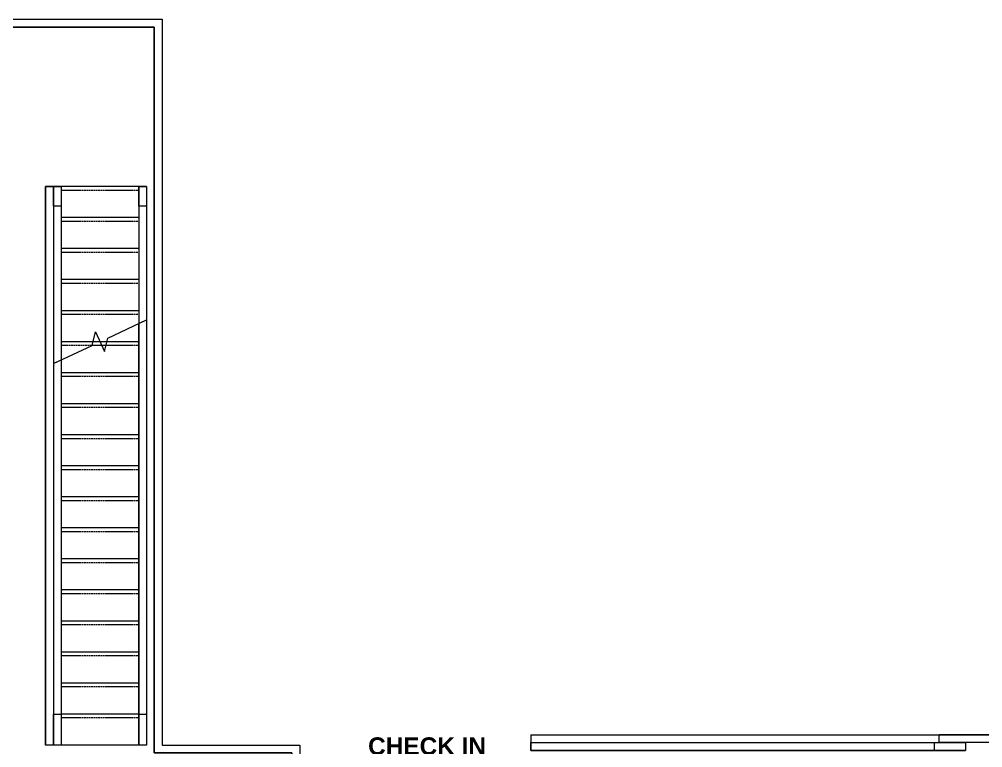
# Model space of a CAD drawing. Header units: inches. Extents: x -1287 to 1590, y -3558 to 989.
# Drawn here: x -545.4 to -297.1, y 602 to 789.8 of the extents above; entities that cross this region are included whole.
import ezdxf

# ---------------------------------------------------------------- set-up
doc = ezdxf.new("R2010")
doc.units = ezdxf.units.IN
doc.header["$MEASUREMENT"] = 0
doc.linetypes.add('Overhead 1_16_', pattern=[0.101562, 0.0625, -0.039062])
for name, color, linetype, lineweight in [('A-AREA-IDEN', 2, 'Continuous', 9), ('A-FLOR', 192, 'Continuous', 18), ('A-FLOR-HRAL', 11, 'Continuous', 18), ('S-STRS', 31, 'Continuous', 18), ('S-STRS-MBND', 31, 'Continuous', 18)]:
    doc.layers.add(name, color=color, linetype=linetype, lineweight=lineweight)
doc.styles.add('Swis721 Lt BT_B', font='', dxfattribs={"height": 4.5})
doc.styles.get('Swis721 Lt BT_B').set_extended_font_data('Swis721 Lt BT', bold=True)

# ---------------------------------------------------------------- blocks, each defined once
blk = doc.blocks.new('Top Rail Type - Top Rail_Internal_-5071311-1st Floor Construction')
at = {"layer": 'A-FLOR-HRAL', "lineweight": 9}
for p, q in [((-413.53, 601.34), (-413.53, 603.34)), ((-413.53, 603.34), (-309.53, 603.34)), ((-309.53, 601.34), (-309.53, 603.34)), ((-309.53, 603.34), (-301.53, 603.34)), ((-301.53, 603.34), (-301.53, 601.34)), ((-309.53, 601.34), (-413.53, 601.34)), ((-301.53, 601.34), (-309.53, 601.34))]:
    blk.add_line(p, q, dxfattribs=at)
blk = doc.blocks.new('Top Rail Type - Top Rail_Internal_-V5-1st Floor Construction')
at = {"layer": 'A-FLOR-HRAL', "lineweight": 9}
for p, q in [((-413.53, 603.34), (-413.53, 601.34)), ((-413.53, 603.34), (-309.53, 603.34)), ((-309.53, 603.34), (-301.53, 603.34)), ((-301.53, 603.34), (-301.53, 601.34)), ((-413.53, 601.34), (-309.53, 601.34)), ((-309.53, 601.34), (-301.53, 601.34))]:
    blk.add_line(p, q, dxfattribs=at)
blk = doc.blocks.new('Top Rail Type - Top Rail_Internal_-5208615-1st Floor Construction')
at = {"layer": 'A-FLOR-HRAL', "lineweight": 9}
for p, q in [((-308.31, 603.34), (-308.31, 605.34)), ((-308.31, 605.34), (-261, 605.34)), ((-261, 603.34), (-308.31, 603.34)), ((-261, 605.34), (-261, 603.34))]:
    blk.add_line(p, q, dxfattribs=at)
blk = doc.blocks.new('Top Rail Type - Top Rail_Internal_-V8-1st Floor Construction')
at = {"layer": 'A-FLOR-HRAL', "lineweight": 9}
for p, q in [((-308.31, 603.34), (-308.31, 605.34)), ((-261, 605.34), (-308.31, 605.34)), ((-261, 603.34), (-308.31, 603.34)), ((-261, 603.34), (-261, 605.34))]:
    blk.add_line(p, q, dxfattribs=at)
blk = doc.blocks.new('Top Rail Type - Top Rail_Internal_-7032804-1st Floor Construction')
at = {"layer": 'A-FLOR-HRAL', "lineweight": 9}
for p, q in [((-536.57, 746.68), (-534.57, 746.68)), ((-536.57, 741.59), (-536.57, 746.68)), ((-534.57, 746.68), (-534.57, 741.59)), ((-534.57, 741.59), (-536.57, 741.59))]:
    blk.add_line(p, q, dxfattribs=at)
blk = doc.blocks.new('Top Rail Type - Top Rail_Internal_-V30-1st Floor Construction')
at = {"layer": 'A-FLOR-HRAL', "lineweight": 9}
for p, q in [((-534.57, 746.68), (-536.57, 746.68)), ((-536.57, 746.68), (-536.57, 701.09)), ((-534.57, 746.68), (-534.57, 702.02)), ((-536.57, 701.09), (-534.57, 702.02))]:
    blk.add_line(p, q, dxfattribs=at)
blk = doc.blocks.new('Top Rail Type - Top Rail_Internal_-7032816-1st Floor Construction')
at = {"layer": 'A-FLOR-HRAL', "lineweight": 9}
for p, q in [((-514.57, 746.68), (-512.57, 746.68)), ((-514.57, 741.59), (-514.57, 746.68)), ((-512.57, 746.68), (-512.57, 741.59)), ((-512.57, 741.59), (-514.57, 741.59))]:
    blk.add_line(p, q, dxfattribs=at)
blk = doc.blocks.new('Top Rail Type - Top Rail_Internal_-V31-1st Floor Construction')
at = {"layer": 'A-FLOR-HRAL', "lineweight": 9}
for p, q in [((-512.57, 746.68), (-514.57, 746.68)), ((-514.57, 746.68), (-514.57, 711.35)), ((-512.57, 746.68), (-512.57, 712.28)), ((-514.57, 711.35), (-512.57, 712.28))]:
    blk.add_line(p, q, dxfattribs=at)
blk = doc.blocks.new('Top Rail Type - Top Rail_Internal_-7032848-1st Floor Construction')
at = {"layer": 'A-FLOR-HRAL', "lineweight": 9}
for p, q in [((-534.57, 702.02), (-534.57, 610.68)), ((-536.57, 610.68), (-534.57, 610.68)), ((-536.57, 602.68), (-536.57, 610.68)), ((-534.57, 610.68), (-534.57, 602.68)), ((-534.57, 602.68), (-536.57, 602.68))]:
    blk.add_line(p, q, dxfattribs=at)
blk = doc.blocks.new('Top Rail Type - Top Rail_Internal_-V32-1st Floor Construction')
at = {"layer": 'A-FLOR-HRAL', "lineweight": 9}
for p, q in [((-534.57, 702.02), (-534.57, 610.68)), ((-536.57, 610.68), (-536.57, 602.68)), ((-534.57, 610.68), (-534.57, 602.68)), ((-534.57, 602.68), (-536.57, 602.68))]:
    blk.add_line(p, q, dxfattribs=at)
blk = doc.blocks.new('Top Rail Type - Top Rail_Internal_-7032860-1st Floor Construction')
at = {"layer": 'A-FLOR-HRAL', "lineweight": 9}
for p, q in [((-514.57, 610.68), (-514.57, 711.35)), ((-512.57, 649.96), (-512.57, 610.68)), ((-514.57, 610.68), (-512.57, 610.68)), ((-514.57, 602.68), (-514.57, 610.68)), ((-512.57, 610.68), (-512.57, 602.68)), ((-512.57, 602.68), (-514.57, 602.68))]:
    blk.add_line(p, q, dxfattribs=at)
blk = doc.blocks.new('Top Rail Type - Top Rail_Internal_-V33-1st Floor Construction')
at = {"layer": 'A-FLOR-HRAL', "lineweight": 9}
for p, q in [((-514.57, 711.35), (-514.57, 610.68)), ((-512.57, 649.96), (-512.57, 610.68)), ((-514.57, 610.68), (-514.57, 602.68)), ((-512.57, 610.68), (-512.57, 602.68)), ((-512.57, 602.68), (-514.57, 602.68))]:
    blk.add_line(p, q, dxfattribs=at)
blk = doc.blocks.new('Top Rail Type - Top Rail_Internal_-7033225-1st Floor Construction')
at = {"layer": 'A-FLOR-HRAL', "lineweight": 9}
for p, q in [((-568.57, 789.81), (-508.57, 789.81)), ((-508.57, 789.81), (-508.57, 602.68)), ((-510.57, 787.81), (-575.57, 787.81)), ((-510.57, 600.68), (-510.57, 787.81)), ((-508.57, 602.68), (-473.09, 602.68)), ((-473.09, 602.68), (-473.09, 563.68)), ((-475.09, 600.68), (-510.57, 600.68)), ((-475.09, 563.68), (-475.09, 600.68)), ((-473.09, 563.68), (-475.09, 563.68))]:
    blk.add_line(p, q, dxfattribs=at)
blk = doc.blocks.new('Top Rail Type - Top Rail_Internal_-V34-1st Floor Construction')
at = {"layer": 'A-FLOR-HRAL', "lineweight": 9}
for p, q in [((-568.57, 789.81), (-508.57, 789.81)), ((-508.57, 789.81), (-508.57, 602.68)), ((-575.57, 787.81), (-510.57, 787.81)), ((-510.57, 787.81), (-510.57, 600.68)), ((-508.57, 602.68), (-473.09, 602.68)), ((-473.09, 602.68), (-473.09, 563.68)), ((-510.57, 600.68), (-475.09, 600.68)), ((-475.09, 600.68), (-475.09, 563.68)), ((-473.09, 563.68), (-475.09, 563.68))]:
    blk.add_line(p, q, dxfattribs=at)
blk = doc.blocks.new('Top Rail Type - Top Rail_Internal_-7033342-1st Floor Construction')
at = {"layer": 'A-FLOR-HRAL', "lineweight": 9}
for p, q in [((-538.57, 746.68), (-536.57, 746.68)), ((-538.57, 602.68), (-538.57, 746.68)), ((-536.57, 701.09), (-536.57, 602.68)), ((-536.57, 602.68), (-538.57, 602.68))]:
    blk.add_line(p, q, dxfattribs=at)
blk = doc.blocks.new('Top Rail Type - Top Rail_Internal_-V35-1st Floor Construction')
at = {"layer": 'A-FLOR-HRAL', "lineweight": 9}
for p, q in [((-536.57, 746.68), (-538.57, 746.68)), ((-538.57, 746.68), (-538.57, 602.68)), ((-536.57, 701.09), (-536.57, 602.68)), ((-536.57, 602.68), (-538.57, 602.68))]:
    blk.add_line(p, q, dxfattribs=at)

msp = doc.modelspace()

# ---------------------------------------------------------------- linework, layer by layer
at = {"layer": 'A-FLOR'}
for p, q in [((-512.57, 712.28), (-512.57, 649.96)), ((-514.57, 602.68), (-534.57, 602.68))]:
    msp.add_line(p, q, dxfattribs=at)
at = {"layer": 'S-STRS', "lineweight": 9}
for p, q in [((-514.57, 746.68), (-534.57, 746.68)), ((-514.57, 738.68), (-534.57, 738.68)), ((-514.57, 730.68), (-534.57, 730.68)), ((-514.57, 722.68), (-534.57, 722.68)), ((-514.57, 714.68), (-534.57, 714.68)), ((-526.38, 706.68), (-534.57, 706.68)), ((-524.57, 706.68), (-526.38, 706.68)), ((-522.76, 706.68), (-524.57, 706.68)), ((-514.57, 706.68), (-522.76, 706.68)), ((-514.57, 698.68), (-534.57, 698.68)), ((-514.57, 690.68), (-534.57, 690.68)), ((-514.57, 682.68), (-534.57, 682.68)), ((-514.57, 674.68), (-534.57, 674.68)), ((-514.57, 666.68), (-534.57, 666.68)), ((-514.57, 658.68), (-534.57, 658.68)), ((-514.57, 650.68), (-534.57, 650.68)), ((-514.57, 642.68), (-534.57, 642.68)), ((-514.57, 634.68), (-534.57, 634.68)), ((-514.57, 626.68), (-534.57, 626.68)), ((-514.57, 618.68), (-534.57, 618.68)), ((-514.57, 610.68), (-534.57, 610.68)), ((-413.53, 605.34), (-413.53, 603.34)), ((-413.53, 605.34), (-308.31, 605.34)), ((-514.57, 602.68), (-534.57, 602.68))]:
    msp.add_line(p, q, dxfattribs=at)
at = {"layer": 'S-STRS', "linetype": 'Overhead 1_16_', "lineweight": 9}
for p, q in [((-514.57, 745.68), (-534.57, 745.68)), ((-514.57, 737.68), (-534.57, 737.68)), ((-514.57, 729.68), (-534.57, 729.68)), ((-514.57, 721.68), (-534.57, 721.68)), ((-514.57, 713.68), (-534.57, 713.68)), ((-526.72, 705.68), (-534.57, 705.68)), ((-524.1, 705.68), (-526.72, 705.68)), ((-523.01, 705.68), (-524.1, 705.68)), ((-514.57, 705.68), (-523.01, 705.68)), ((-514.57, 697.68), (-534.57, 697.68)), ((-514.57, 689.68), (-534.57, 689.68)), ((-514.57, 681.68), (-534.57, 681.68)), ((-514.57, 673.68), (-534.57, 673.68)), ((-514.57, 665.68), (-534.57, 665.68)), ((-514.57, 657.68), (-534.57, 657.68)), ((-514.57, 649.68), (-534.57, 649.68)), ((-514.57, 641.68), (-534.57, 641.68)), ((-514.57, 633.68), (-534.57, 633.68)), ((-514.57, 625.68), (-534.57, 625.68)), ((-514.57, 617.68), (-534.57, 617.68)), ((-514.57, 609.68), (-534.57, 609.68))]:
    msp.add_line(p, q, dxfattribs=at)
at = {"layer": 'S-STRS-MBND', "lineweight": 9}
for p, q in [((-522.53, 707.63), (-512.57, 712.28)), ((-526.61, 705.73), (-525.76, 709.23)), ((-525.76, 709.23), (-523.38, 704.13)), ((-523.38, 704.13), (-522.53, 707.63)), ((-536.57, 701.09), (-526.61, 705.73))]:
    msp.add_line(p, q, dxfattribs=at)

# ---------------------------------------------------------------- block references
at = {"layer": 'A-FLOR-HRAL', "lineweight": 9}
for name in ['Top Rail Type - Top Rail_Internal_-7033225-1st Floor Construction', 'Top Rail Type - Top Rail_Internal_-V34-1st Floor Construction', 'Top Rail Type - Top Rail_Internal_-7033342-1st Floor Construction', 'Top Rail Type - Top Rail_Internal_-V35-1st Floor Construction', 'Top Rail Type - Top Rail_Internal_-7032804-1st Floor Construction', 'Top Rail Type - Top Rail_Internal_-V30-1st Floor Construction', 'Top Rail Type - Top Rail_Internal_-7032816-1st Floor Construction', 'Top Rail Type - Top Rail_Internal_-V31-1st Floor Construction', 'Top Rail Type - Top Rail_Internal_-7032860-1st Floor Construction', 'Top Rail Type - Top Rail_Internal_-V33-1st Floor Construction', 'Top Rail Type - Top Rail_Internal_-7032848-1st Floor Construction', 'Top Rail Type - Top Rail_Internal_-V32-1st Floor Construction', 'Top Rail Type - Top Rail_Internal_-5071311-1st Floor Construction', 'Top Rail Type - Top Rail_Internal_-V5-1st Floor Construction', 'Top Rail Type - Top Rail_Internal_-5208615-1st Floor Construction', 'Top Rail Type - Top Rail_Internal_-V8-1st Floor Construction']:
    msp.add_blockref(name, (0, 0), dxfattribs=at)

# ---------------------------------------------------------------- texts
at = {"layer": 'A-AREA-IDEN', "insert": (-455.47, 604.69), "char_height": 4.5, "width": 36.36, "attachment_point": 1, "style": 'Swis721 Lt BT_B'}
msp.add_mtext('CHECK IN', dxfattribs=at)

doc.saveas('drawing.dxf')
